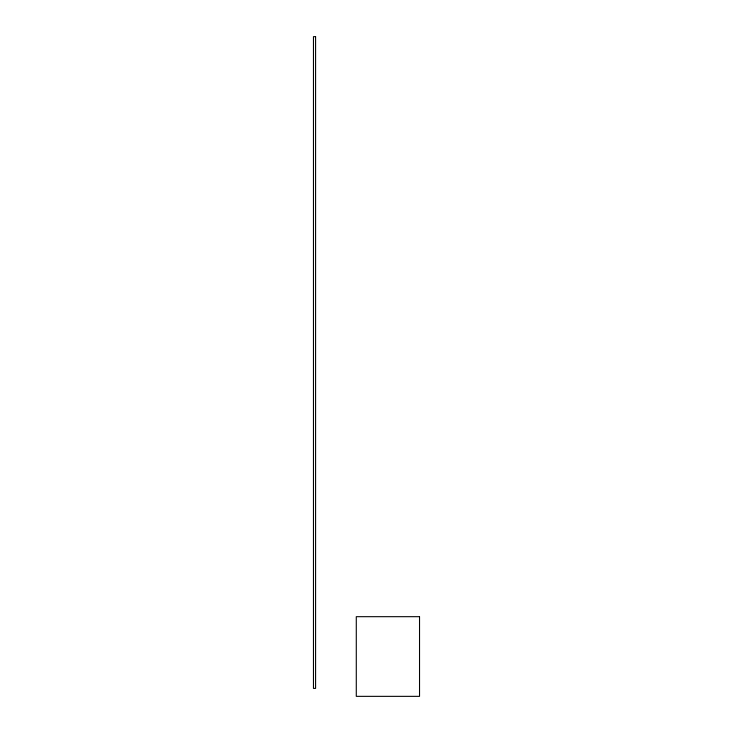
<?xml version="1.0" encoding="UTF-8"?>
<svg xmlns="http://www.w3.org/2000/svg" width="733" height="733" viewBox="0 0 733 733"><rect width="100%" height="100%" fill="white"/><g stroke="black" fill="none" stroke-linecap="round" stroke-linejoin="round"><path stroke-width="1.1" d="M315.584 36.65L313.467 36.65L313.467 688.397L315.584 688.397L315.584 36.65M419.533 616.682L356.284 616.682L356.284 696.35L419.533 696.35L419.533 616.682"/></g></svg>
